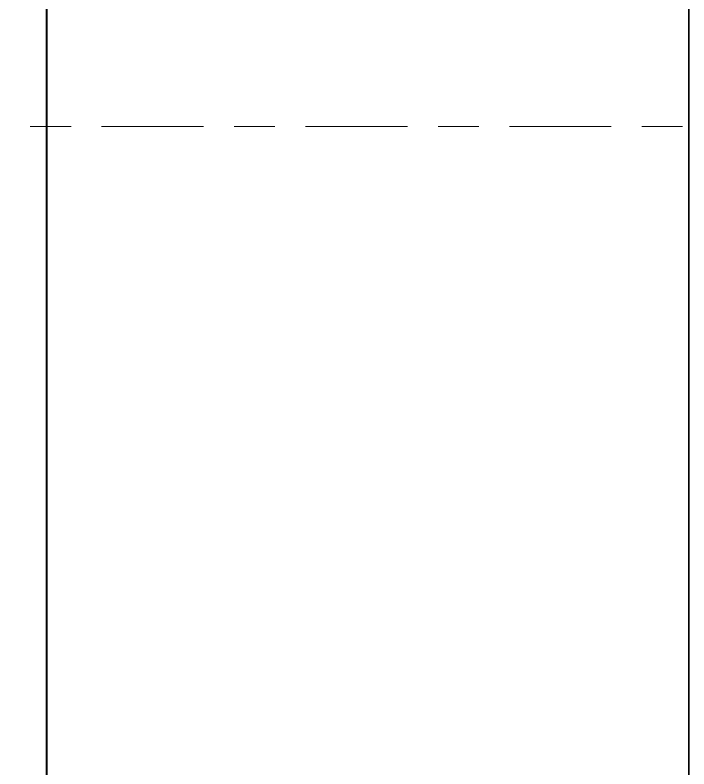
# Model space of a CAD drawing. Header units: millimetres. Extents: x -153298 to 620751, y -313239 to 250031.
# Drawn here: x 134128.2 to 134233.2, y -293996.8 to -293879.4 of the extents above; entities that cross this region are included whole.
import ezdxf

# ---------------------------------------------------------------- set-up
doc = ezdxf.new("R2010")
doc.units = ezdxf.units.MM
doc.linetypes.add('Centre', pattern=[31.75, 6.35, -4.7625, 15.875, -4.7625])
doc.layers.add('A-FLOR-LEVL', color=7, linetype='Continuous', lineweight=35)
doc.layers.add('A-GLAZ-CWMG', color=7, linetype='Continuous', lineweight=35)

# ---------------------------------------------------------------- blocks, each defined once
blk = doc.blocks.new('Rectangular Mullion - Mullion_H-Beam-17948301-2120-01 ENTRANCE 1 SECTION A')
at = {"layer": 'A-GLAZ-CWMG', "color": 7}
for p, q in [((-849117.13, 103450), (-849117.13, 101450)), ((-849117.1, 101450), (-849117.1, 103450)), ((-849017.13, 103450), (-849017.13, 101350)), ((-849017.1, 103450), (-849017.1, 101350))]:
    blk.add_line(p, q, dxfattribs=at)

msp = doc.modelspace()

# ---------------------------------------------------------------- linework, layer by layer
at = {"layer": 'A-FLOR-LEVL', "color": 7, "linetype": 'Centre', "lineweight": 9}
msp.add_line((80346.0738, -293896.753), (142186.1125, -293896.753), dxfattribs=at)

# ---------------------------------------------------------------- block references
at = {"layer": 'A-GLAZ-CWMG', "color": 7}
msp.add_blockref('Rectangular Mullion - Mullion_H-Beam-17948301-2120-01 ENTRANCE 1 SECTION A', (983250.2539, -396446.753), dxfattribs=at)

doc.saveas('drawing.dxf')
